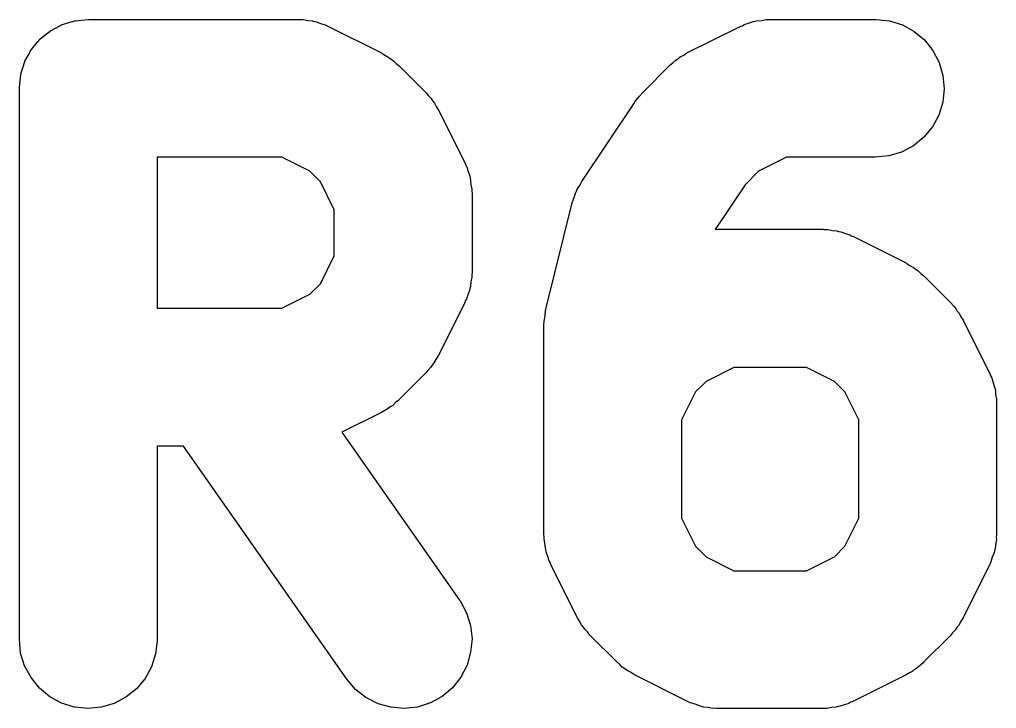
# Model space of a CAD drawing. Extents: x 5.17 to 10.49, y -5.21 to -2.29.
# Drawn here: x 5.55244 to 5.58735, y -3.29771 to -3.27311 of the extents above; entities that cross this region are included whole.
import ezdxf

# ---------------------------------------------------------------- set-up
doc = ezdxf.new("R2010")
doc.units = 0
doc.header["$MEASUREMENT"] = 0
doc.layers.add('BLACK', color=7, linetype='CONTINUOUS')

msp = doc.modelspace()

# ---------------------------------------------------------------- linework, layer by layer
at = {"layer": 'BLACK', "linetype": 'CONTINUOUS'}
for p, q in [((5.5542, -3.27322), (5.55442, -3.27315)), ((5.55442, -3.27315), (5.55443, -3.27315)), ((5.55443, -3.27315), (5.55444, -3.27315)), ((5.55444, -3.27315), (5.55466, -3.27313)), ((5.55466, -3.27313), (5.5549, -3.27311)), ((5.5549, -3.27311), (5.5624, -3.27311)), ((5.5624, -3.27311), (5.56243, -3.27311)), ((5.56243, -3.27311), (5.5625, -3.27311)), ((5.5625, -3.27311), (5.56257, -3.27311)), ((5.56257, -3.27311), (5.56274, -3.27314)), ((5.56274, -3.27314), (5.56291, -3.27316)), ((5.56291, -3.27316), (5.56298, -3.27318)), ((5.57872, -3.27317), (5.57879, -3.27315)), ((5.57879, -3.27315), (5.57896, -3.27314)), ((5.57896, -3.27314), (5.57912, -3.27311)), ((5.57912, -3.27311), (5.5792, -3.27311)), ((5.5792, -3.27311), (5.57927, -3.27311)), ((5.57927, -3.27311), (5.58302, -3.27311)), ((5.58302, -3.27311), (5.58305, -3.27311)), ((5.58305, -3.27311), (5.58353, -3.27316)), ((5.58353, -3.27316), (5.58399, -3.2733)), ((5.55353, -3.27352), (5.55354, -3.27351)), ((5.55354, -3.27351), (5.55355, -3.27351)), ((5.55355, -3.27351), (5.55375, -3.2734)), ((5.55375, -3.2734), (5.55396, -3.27329)), ((5.55396, -3.27329), (5.55397, -3.27329)), ((5.55397, -3.27329), (5.5542, -3.27322)), ((5.55397, -3.27329), (5.55397, -3.27329)), ((5.56298, -3.27318), (5.56305, -3.27319)), ((5.56305, -3.27319), (5.5632, -3.27325)), ((5.5632, -3.27325), (5.56336, -3.2733)), ((5.56336, -3.2733), (5.56343, -3.27334)), ((5.56343, -3.27334), (5.5635, -3.27337)), ((5.5635, -3.27337), (5.56537, -3.2743)), ((5.57629, -3.2743), (5.57817, -3.27337)), ((5.57817, -3.27337), (5.5782, -3.27335)), ((5.5782, -3.27335), (5.57827, -3.27333)), ((5.57827, -3.27333), (5.57833, -3.27329)), ((5.57833, -3.27329), (5.57849, -3.27324)), ((5.57849, -3.27324), (5.57865, -3.27318)), ((5.57865, -3.27318), (5.57872, -3.27317)), ((5.58399, -3.2733), (5.58441, -3.27354)), ((5.55301, -3.274), (5.55316, -3.27382)), ((5.55316, -3.27382), (5.55317, -3.27382)), ((5.55317, -3.27381), (5.55336, -3.27366)), ((5.55317, -3.27382), (5.55317, -3.27381)), ((5.55336, -3.27366), (5.55353, -3.27352)), ((5.58441, -3.27354), (5.58478, -3.27384)), ((5.58478, -3.27384), (5.58508, -3.27422)), ((5.55275, -3.27439), (5.55286, -3.27419)), ((5.55286, -3.27419), (5.55286, -3.27418)), ((5.55286, -3.27418), (5.55287, -3.27418)), ((5.55287, -3.27418), (5.55301, -3.274)), ((5.55263, -3.2746), (5.55275, -3.27439)), ((5.56537, -3.2743), (5.5654, -3.27432)), ((5.5654, -3.27432), (5.56552, -3.27439)), ((5.56552, -3.27439), (5.56564, -3.27446)), ((5.56564, -3.27446), (5.56572, -3.27452)), ((5.56572, -3.27452), (5.5658, -3.27458)), ((5.57589, -3.27456), (5.57597, -3.2745)), ((5.57597, -3.2745), (5.57605, -3.27444)), ((5.57605, -3.27444), (5.57618, -3.27438)), ((5.57618, -3.27438), (5.57629, -3.2743)), ((5.58508, -3.27422), (5.5853, -3.27464)), ((5.55249, -3.27505), (5.55256, -3.27483)), ((5.55256, -3.27483), (5.55263, -3.27461)), ((5.55263, -3.27461), (5.55263, -3.2746)), ((5.55263, -3.27461), (5.55263, -3.27461)), ((5.5658, -3.27458), (5.5659, -3.27468)), ((5.5659, -3.27468), (5.56601, -3.27476)), ((5.56601, -3.27476), (5.56695, -3.2757)), ((5.57472, -3.2757), (5.57565, -3.27476)), ((5.57565, -3.27476), (5.57568, -3.27474)), ((5.57568, -3.27474), (5.57579, -3.27465)), ((5.57579, -3.27465), (5.57589, -3.27456)), ((5.5853, -3.27464), (5.58543, -3.27511)), ((5.55246, -3.2753), (5.55249, -3.27507)), ((5.55249, -3.27506), (5.55249, -3.27505)), ((5.55249, -3.27507), (5.55249, -3.27506)), ((5.58543, -3.27511), (5.58548, -3.27558)), ((5.55244, -3.27553), (5.55246, -3.2753)), ((5.55244, -3.27555), (5.55244, -3.27553)), ((5.55244, -3.27557), (5.55244, -3.27555)), ((5.55244, -3.27555), (5.55244, -3.27555)), ((5.55244, -3.27555), (5.55244, -3.27555)), ((5.55244, -3.29525), (5.55244, -3.27557)), ((5.58548, -3.27558), (5.58543, -3.27606)), ((5.56695, -3.2757), (5.56697, -3.27573)), ((5.56697, -3.27573), (5.56706, -3.27583)), ((5.56706, -3.27583), (5.56715, -3.27593)), ((5.56715, -3.27593), (5.56721, -3.27602)), ((5.57443, -3.27605), (5.57457, -3.27587)), ((5.57457, -3.27587), (5.57472, -3.2757)), ((5.56721, -3.27602), (5.56727, -3.2761)), ((5.56727, -3.2761), (5.56733, -3.27622)), ((5.56733, -3.27622), (5.56741, -3.27634)), ((5.57253, -3.27889), (5.57441, -3.27608)), ((5.57441, -3.27607), (5.57443, -3.27605)), ((5.57441, -3.27608), (5.57441, -3.27607)), ((5.57441, -3.27607), (5.57441, -3.27607)), ((5.57441, -3.27607), (5.57441, -3.27607)), ((5.58543, -3.27606), (5.58529, -3.27652)), ((5.56741, -3.27634), (5.56835, -3.27822)), ((5.58529, -3.27652), (5.58506, -3.27694)), ((5.58506, -3.27694), (5.58475, -3.27731)), ((5.58475, -3.27731), (5.58438, -3.27762)), ((5.58438, -3.27762), (5.58396, -3.27784)), ((5.55736, -3.27803), (5.55736, -3.28342)), ((5.56181, -3.27803), (5.55736, -3.27803)), ((5.56281, -3.27853), (5.56181, -3.27803)), ((5.57985, -3.27803), (5.57885, -3.27853)), ((5.58302, -3.27803), (5.57985, -3.27803)), ((5.5835, -3.27798), (5.58302, -3.27803)), ((5.58396, -3.27784), (5.5835, -3.27798)), ((5.56835, -3.27822), (5.56836, -3.27825)), ((5.56836, -3.27825), (5.56839, -3.27831)), ((5.56839, -3.27831), (5.56842, -3.27838)), ((5.56842, -3.27838), (5.56847, -3.27854)), ((5.56319, -3.2789), (5.56281, -3.27853)), ((5.56847, -3.27854), (5.56853, -3.2787)), ((5.56853, -3.2787), (5.56854, -3.27877)), ((5.57885, -3.27853), (5.57837, -3.27901)), ((5.56368, -3.2799), (5.56319, -3.2789)), ((5.56854, -3.27877), (5.56856, -3.27884)), ((5.56856, -3.27884), (5.56857, -3.27901)), ((5.56857, -3.27901), (5.5686, -3.27917)), ((5.57237, -3.27917), (5.57246, -3.27903)), ((5.57246, -3.27903), (5.57253, -3.27889)), ((5.57837, -3.27901), (5.5773, -3.28061)), ((5.5686, -3.27917), (5.5686, -3.27924)), ((5.5686, -3.27924), (5.56861, -3.27932)), ((5.56861, -3.27932), (5.56861, -3.28213)), ((5.57226, -3.27947), (5.57231, -3.27931)), ((5.57231, -3.27931), (5.57234, -3.27924)), ((5.57234, -3.27924), (5.57237, -3.27917)), ((5.57126, -3.28341), (5.57219, -3.27966)), ((5.57219, -3.27966), (5.5722, -3.27962)), ((5.5722, -3.27962), (5.57226, -3.27947)), ((5.56368, -3.28155), (5.56368, -3.2799)), ((5.5773, -3.28061), (5.57732, -3.28061)), ((5.57732, -3.28061), (5.57739, -3.2806)), ((5.57739, -3.2806), (5.58114, -3.2806)), ((5.58114, -3.2806), (5.58118, -3.28061)), ((5.58118, -3.28061), (5.58125, -3.28061)), ((5.58125, -3.28061), (5.58132, -3.28061)), ((5.58132, -3.28061), (5.58149, -3.28064)), ((5.58149, -3.28064), (5.58165, -3.28066)), ((5.58165, -3.28066), (5.58172, -3.28068)), ((5.58172, -3.28068), (5.58179, -3.28069)), ((5.58179, -3.28069), (5.58195, -3.28075)), ((5.58195, -3.28075), (5.58211, -3.2808)), ((5.58211, -3.2808), (5.58218, -3.28084)), ((5.58218, -3.28084), (5.58224, -3.28086)), ((5.58224, -3.28086), (5.58412, -3.2818)), ((5.56319, -3.28255), (5.56368, -3.28155)), ((5.58412, -3.2818), (5.58415, -3.28182)), ((5.58415, -3.28182), (5.58426, -3.28189)), ((5.56861, -3.28216), (5.5686, -3.28223)), ((5.5686, -3.28223), (5.5686, -3.28231)), ((5.56861, -3.28213), (5.56861, -3.28216)), ((5.58426, -3.28189), (5.58439, -3.28196)), ((5.58439, -3.28196), (5.58447, -3.28202)), ((5.58447, -3.28202), (5.58455, -3.28208)), ((5.58455, -3.28208), (5.58465, -3.28218)), ((5.58465, -3.28218), (5.58476, -3.28226)), ((5.56281, -3.28292), (5.56319, -3.28255)), ((5.56857, -3.28247), (5.56855, -3.28264)), ((5.5686, -3.28231), (5.56857, -3.28247)), ((5.58476, -3.28226), (5.58569, -3.2832)), ((5.56181, -3.28342), (5.56281, -3.28292)), ((5.56852, -3.28278), (5.56846, -3.28294)), ((5.56853, -3.28271), (5.56852, -3.28278)), ((5.56855, -3.28264), (5.56853, -3.28271)), ((5.56835, -3.28323), (5.56741, -3.2851)), ((5.56837, -3.28316), (5.56835, -3.28323)), ((5.56841, -3.2831), (5.56837, -3.28316)), ((5.56846, -3.28294), (5.56841, -3.2831)), ((5.58569, -3.2832), (5.58572, -3.28322)), ((5.58572, -3.28322), (5.58581, -3.28333)), ((5.55736, -3.28342), (5.56181, -3.28342)), ((5.57122, -3.28369), (5.57124, -3.28349)), ((5.57124, -3.28349), (5.57125, -3.28345)), ((5.57125, -3.28345), (5.57126, -3.28341)), ((5.58581, -3.28333), (5.5859, -3.28343)), ((5.5859, -3.28343), (5.58595, -3.28352)), ((5.58595, -3.28352), (5.58602, -3.2836)), ((5.58602, -3.2836), (5.58608, -3.28372)), ((5.57118, -3.28397), (5.57119, -3.28393)), ((5.57118, -3.284), (5.57118, -3.28397)), ((5.57119, -3.28388), (5.57122, -3.28369)), ((5.57119, -3.28393), (5.57119, -3.28388)), ((5.58608, -3.28372), (5.58616, -3.28384)), ((5.58616, -3.28384), (5.58709, -3.28571)), ((5.57118, -3.2915), (5.57118, -3.284)), ((5.56725, -3.28537), (5.56719, -3.28545)), ((5.56732, -3.28525), (5.56725, -3.28537)), ((5.56739, -3.28513), (5.56732, -3.28525)), ((5.56741, -3.2851), (5.56739, -3.28513)), ((5.56703, -3.28564), (5.56695, -3.28574)), ((5.56713, -3.28554), (5.56703, -3.28564)), ((5.56719, -3.28545), (5.56713, -3.28554)), ((5.57797, -3.28553), (5.57698, -3.28603)), ((5.58056, -3.28553), (5.57797, -3.28553)), ((5.58156, -3.28603), (5.58056, -3.28553)), ((5.58709, -3.28571), (5.58711, -3.28575)), ((5.56695, -3.28574), (5.56601, -3.28668)), ((5.57698, -3.28603), (5.5766, -3.2864)), ((5.58193, -3.2864), (5.58156, -3.28603)), ((5.58711, -3.28575), (5.58713, -3.28581)), ((5.58713, -3.28581), (5.58717, -3.28588)), ((5.58717, -3.28588), (5.58722, -3.28604)), ((5.58722, -3.28604), (5.58727, -3.2862)), ((5.5766, -3.2864), (5.5761, -3.2874)), ((5.58243, -3.2874), (5.58193, -3.2864)), ((5.58727, -3.2862), (5.58729, -3.28627)), ((5.58729, -3.28627), (5.58731, -3.28634)), ((5.58731, -3.28634), (5.58732, -3.2865)), ((5.56599, -3.2867), (5.56588, -3.28679)), ((5.56601, -3.28668), (5.56599, -3.2867)), ((5.58732, -3.2865), (5.58735, -3.28667)), ((5.58735, -3.28667), (5.58735, -3.28674)), ((5.58735, -3.28674), (5.58735, -3.28682)), ((5.56549, -3.28707), (5.56537, -3.28714)), ((5.56561, -3.287), (5.56549, -3.28707)), ((5.56569, -3.28694), (5.56561, -3.287)), ((5.56578, -3.28689), (5.56569, -3.28694)), ((5.56588, -3.28679), (5.56578, -3.28689)), ((5.58735, -3.28682), (5.58735, -3.2915)), ((5.56537, -3.28714), (5.56396, -3.28784)), ((5.5761, -3.2874), (5.5761, -3.29092)), ((5.58243, -3.29092), (5.58243, -3.2874)), ((5.56396, -3.28784), (5.56816, -3.29384)), ((5.5583, -3.28834), (5.55736, -3.28834)), ((5.55736, -3.28834), (5.55736, -3.29525)), ((5.56413, -3.29666), (5.5583, -3.28834)), ((5.5761, -3.29092), (5.5766, -3.29192)), ((5.58193, -3.29192), (5.58243, -3.29092)), ((5.57119, -3.29157), (5.57118, -3.2915)), ((5.57119, -3.29165), (5.57119, -3.29157)), ((5.57121, -3.29181), (5.57119, -3.29165)), ((5.58735, -3.29154), (5.58734, -3.29161)), ((5.58734, -3.29161), (5.58735, -3.29168)), ((5.58735, -3.2915), (5.58735, -3.29154)), ((5.57123, -3.29198), (5.57121, -3.29181)), ((5.57125, -3.29205), (5.57123, -3.29198)), ((5.5766, -3.29192), (5.57698, -3.29229)), ((5.58156, -3.29229), (5.58193, -3.29192)), ((5.5873, -3.29201), (5.58728, -3.29208)), ((5.58732, -3.29185), (5.5873, -3.29201)), ((5.58735, -3.29168), (5.58732, -3.29185)), ((5.57126, -3.29212), (5.57125, -3.29205)), ((5.57132, -3.29228), (5.57126, -3.29212)), ((5.57137, -3.29244), (5.57132, -3.29228)), ((5.57698, -3.29229), (5.57797, -3.29279)), ((5.58056, -3.29279), (5.58156, -3.29229)), ((5.5872, -3.29231), (5.58715, -3.29247)), ((5.58727, -3.29215), (5.5872, -3.29231)), ((5.58728, -3.29208), (5.58727, -3.29215)), ((5.5714, -3.2925), (5.57137, -3.29244)), ((5.57143, -3.29257), (5.5714, -3.2925)), ((5.57144, -3.2926), (5.57143, -3.29257)), ((5.57238, -3.29448), (5.57144, -3.2926)), ((5.58709, -3.2926), (5.58616, -3.29448)), ((5.58712, -3.29253), (5.58709, -3.2926)), ((5.58715, -3.29247), (5.58712, -3.29253)), ((5.57797, -3.29279), (5.58056, -3.29279)), ((5.56816, -3.29384), (5.56818, -3.29387)), ((5.56818, -3.29387), (5.56841, -3.29429)), ((5.56841, -3.29429), (5.56855, -3.29475)), ((5.56855, -3.29475), (5.56861, -3.29523)), ((5.57245, -3.29459), (5.57238, -3.29448)), ((5.57252, -3.29472), (5.57245, -3.29459)), ((5.57258, -3.2948), (5.57252, -3.29472)), ((5.57264, -3.29488), (5.57258, -3.2948)), ((5.586, -3.29475), (5.58593, -3.29482)), ((5.58607, -3.29462), (5.586, -3.29475)), ((5.58614, -3.29451), (5.58607, -3.29462)), ((5.58616, -3.29448), (5.58614, -3.29451)), ((5.57273, -3.29498), (5.57264, -3.29488)), ((5.57282, -3.29509), (5.57273, -3.29498)), ((5.57284, -3.29512), (5.57282, -3.29509)), ((5.57378, -3.29605), (5.57284, -3.29512)), ((5.58569, -3.29512), (5.58476, -3.29605)), ((5.58578, -3.29501), (5.58569, -3.29512)), ((5.58588, -3.29491), (5.58578, -3.29501)), ((5.58593, -3.29482), (5.58588, -3.29491)), ((5.55248, -3.29573), (5.55244, -3.29525)), ((5.55736, -3.29529), (5.5573, -3.29576)), ((5.55736, -3.29525), (5.55736, -3.29529)), ((5.56861, -3.29523), (5.56856, -3.2957)), ((5.55262, -3.29619), (5.55248, -3.29573)), ((5.5573, -3.29576), (5.55716, -3.29622)), ((5.56856, -3.2957), (5.56843, -3.29617)), ((5.55285, -3.29661), (5.55262, -3.29619)), ((5.56843, -3.29617), (5.56821, -3.29659)), ((5.57389, -3.29614), (5.57378, -3.29605)), ((5.57398, -3.29624), (5.57389, -3.29614)), ((5.58463, -3.29616), (5.58452, -3.29626)), ((5.58473, -3.29608), (5.58463, -3.29616)), ((5.58476, -3.29605), (5.58473, -3.29608)), ((5.55716, -3.29622), (5.55693, -3.29664)), ((5.57407, -3.29629), (5.57398, -3.29624)), ((5.57415, -3.29636), (5.57407, -3.29629)), ((5.57427, -3.29642), (5.57415, -3.29636)), ((5.57439, -3.2965), (5.57427, -3.29642)), ((5.57442, -3.29651), (5.57439, -3.2965)), ((5.57629, -3.29745), (5.57442, -3.29651)), ((5.58412, -3.29651), (5.58224, -3.29745)), ((5.58424, -3.29644), (5.58412, -3.29651)), ((5.58436, -3.29638), (5.58424, -3.29644)), ((5.58444, -3.29631), (5.58436, -3.29638)), ((5.58452, -3.29626), (5.58444, -3.29631)), ((5.55315, -3.29699), (5.55285, -3.29661)), ((5.55693, -3.29664), (5.55662, -3.29701)), ((5.56444, -3.29703), (5.56413, -3.29666)), ((5.56821, -3.29659), (5.56791, -3.29697)), ((5.55352, -3.29729), (5.55315, -3.29699)), ((5.55662, -3.29701), (5.55624, -3.29731)), ((5.56482, -3.29732), (5.56444, -3.29703)), ((5.56791, -3.29697), (5.56754, -3.29728)), ((5.55394, -3.29752), (5.55352, -3.29729)), ((5.5544, -3.29766), (5.55394, -3.29752)), ((5.55582, -3.29753), (5.55536, -3.29767)), ((5.55624, -3.29731), (5.55582, -3.29753)), ((5.56525, -3.29754), (5.56482, -3.29732)), ((5.56571, -3.29767), (5.56525, -3.29754)), ((5.56712, -3.29751), (5.56666, -3.29766)), ((5.56754, -3.29728), (5.56712, -3.29751)), ((5.57636, -3.29748), (5.57629, -3.29745)), ((5.57642, -3.29751), (5.57636, -3.29748)), ((5.57658, -3.29756), (5.57642, -3.29751)), ((5.57674, -3.29762), (5.57658, -3.29756)), ((5.58192, -3.29758), (5.58176, -3.29763)), ((5.58208, -3.29753), (5.58192, -3.29758)), ((5.58214, -3.29749), (5.58208, -3.29753)), ((5.58221, -3.29747), (5.58214, -3.29749)), ((5.58224, -3.29745), (5.58221, -3.29747)), ((5.55488, -3.29771), (5.5544, -3.29766)), ((5.55536, -3.29767), (5.55488, -3.29771)), ((5.56619, -3.29771), (5.56571, -3.29767)), ((5.56666, -3.29766), (5.56619, -3.29771)), ((5.57681, -3.29764), (5.57674, -3.29762)), ((5.57688, -3.29766), (5.57681, -3.29764)), ((5.57705, -3.29768), (5.57688, -3.29766)), ((5.57721, -3.29771), (5.57705, -3.29768)), ((5.57729, -3.2977), (5.57721, -3.29771)), ((5.57736, -3.29771), (5.57729, -3.2977)), ((5.57739, -3.29771), (5.57736, -3.29771)), ((5.58114, -3.29771), (5.57739, -3.29771)), ((5.58122, -3.29771), (5.58114, -3.29771)), ((5.58129, -3.29771), (5.58122, -3.29771)), ((5.58145, -3.29768), (5.58129, -3.29771)), ((5.58162, -3.29767), (5.58145, -3.29768)), ((5.58169, -3.29764), (5.58162, -3.29767)), ((5.58176, -3.29763), (5.58169, -3.29764))]:
    msp.add_line(p, q, dxfattribs=at)

doc.saveas('drawing.dxf')
